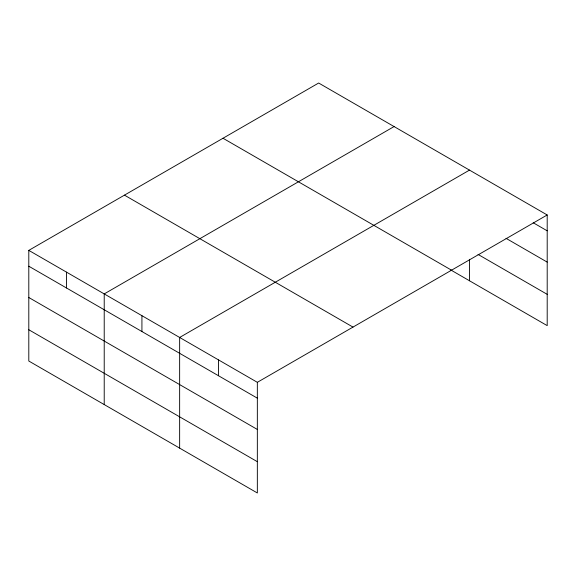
<?xml version="1.0" encoding="UTF-8"?>
<svg xmlns="http://www.w3.org/2000/svg" width="576" height="576" viewBox="0 0 576 576"><rect width="100%" height="100%" fill="white"/><g stroke="black" fill="none" stroke-linecap="round" stroke-linejoin="round"><path stroke-width="0.86" d="M28.8 250.373L257.342 382.32L257.342 492.977L28.8 361.03L28.8 250.373L318.658 83.023L547.2 214.97L547.2 325.627L451.022 270.101M394.078 126.562L104.22 293.911L104.22 404.575M469.498 170.107L179.64 337.457L179.64 448.114M257.342 382.32L547.2 214.97M533.21 222.746L547.2 230.818M506.016 238.327L547.2 262.109M478.044 254.412L547.2 294.343M223.006 138.247L451.548 270.194M124.452 195.149L352.994 327.096M28.8 266.22L257.342 398.167M28.8 297.504L257.342 429.451M28.8 329.746L257.342 461.693M469.498 259.315L469.498 280.771M218.491 359.885L218.491 375.732M141.926 315.684L141.926 331.531M66.506 272.138L66.506 287.993"/></g></svg>
